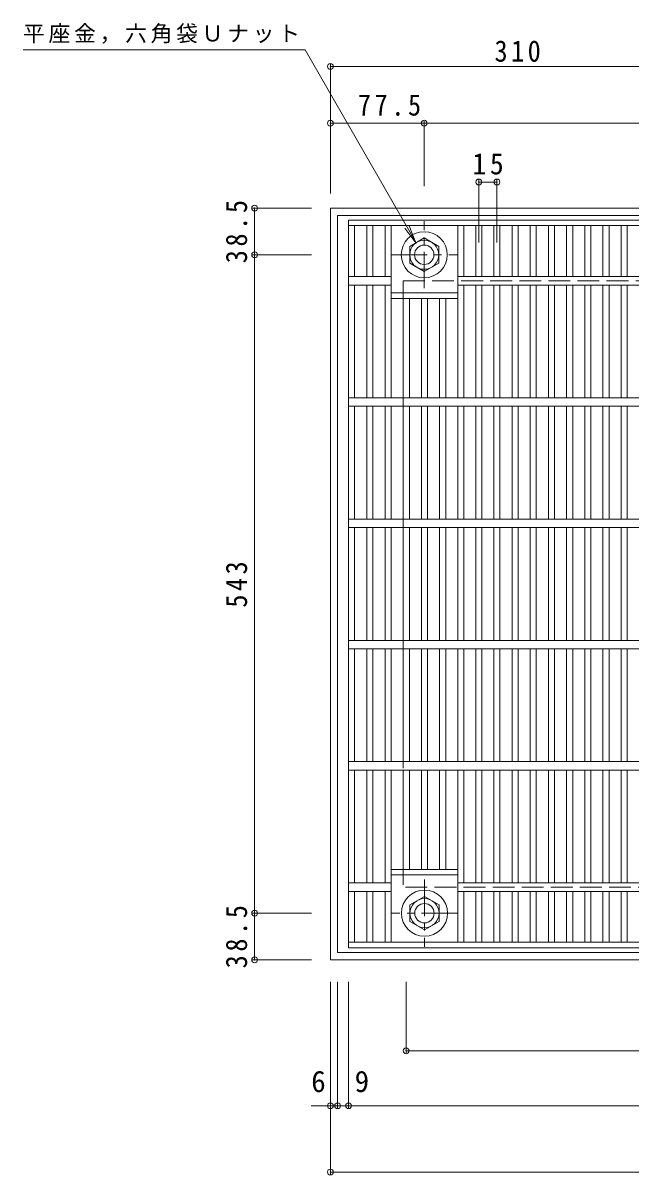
# Model space of a CAD drawing. Units: millimetres at full size, sheet at 1:6. Extents: x -1006 to 940, y -829 to 817.
# Drawn here: x -1006 to -504, y -221 to 729 of the extents above; entities that cross this region are included whole.
import ezdxf
from ezdxf.enums import TextEntityAlignment as Align

# ---------------------------------------------------------------- set-up
doc = ezdxf.new("R2010")
doc.units = ezdxf.units.MM
doc.header["$LTSCALE"] = 6
doc.header["$PDMODE"] = 32
doc.header["$PDSIZE"] = 4.8
doc.linetypes.add('CHAIN1', pattern=[8, 5, -1, 1, -1])
doc.linetypes.add('DASHED3', pattern=[4, 3, -1])
for name, color, linetype, lineweight in [('E-1', 2, 'Continuous', 9), ('E-2', 3, 'Continuous', 9), ('E-4', 7, 'Continuous', 9), ('E-5', 7, 'Continuous', 9)]:
    doc.layers.add(name, color=color, linetype=linetype, lineweight=lineweight)
doc.styles.add('ＭＳ ゴシック', font='')
doc.styles.get('ＭＳ ゴシック').set_extended_font_data('MS Gothic')

msp = doc.modelspace()

# ---------------------------------------------------------------- linework, layer by layer
at = {"layer": 'E-1'}
for p, q in [((-752.442, 576.817), (-132.443, 576.817)), ((-752.442, 576.817), (-752.442, -43.183)), ((-746.443, 570.817), (-138.443, 570.817)), ((-746.443, 570.817), (-746.443, -37.183)), ((-686.942, 545.244), (-674.943, 552.173)), ((-674.943, 552.173), (-662.942, 545.244)), ((-686.942, 531.388), (-686.942, 545.244)), ((-662.942, 545.244), (-662.942, 531.388)), ((-674.943, 524.46), (-686.942, 531.388)), ((-662.942, 531.388), (-674.943, 524.46)), ((-686.763, 2.245), (-674.763, 9.174)), ((-686.763, -11.611), (-686.763, 2.245)), ((-674.763, 9.174), (-662.763, 2.245)), ((-662.763, 2.245), (-662.763, -11.611)), ((-674.763, -18.54), (-686.763, -11.611)), ((-662.763, -11.611), (-674.763, -18.54)), ((-746.443, -37.183), (-138.443, -37.183)), ((-752.442, -43.183), (-132.443, -43.183))]:
    msp.add_line(p, q, dxfattribs=at)
at = {"layer": 'E-1', "linetype": 'CHAIN1'}
for p, q in [((-674.943, 510.68), (-674.943, 565.954)), ((-702.579, 538.317), (-647.306, 538.317)), ((-674.763, 22.953), (-674.763, -32.32)), ((-647.126, -4.684), (-702.399, -4.684))]:
    msp.add_line(p, q, dxfattribs=at)
at = {"layer": 'E-1', "linetype": 'DASHED3'}
for p, q in [((-692.442, 516.816), (-192.443, 516.816)), ((-692.442, 516.816), (-692.442, 16.817)), ((-192.443, 16.817), (-692.442, 16.817))]:
    msp.add_line(p, q, dxfattribs=at)
at = {"layer": 'E-1'}
for centre, radius in [((-674.943, 538.317), 19), ((-674.943, 538.317), 12), ((-674.943, 538.317), 8), ((-674.763, -4.684), 19), ((-674.763, -4.684), 12), ((-674.763, -4.684), 8)]:
    msp.add_circle(centre, radius, dxfattribs=at)
at = {"layer": 'E-2'}
for p, q in [((-737.443, 566.817), (-147.442, 566.817)), ((-737.443, 562.317), (-147.442, 562.317)), ((-732.442, 520.316), (-732.442, 562.317)), ((-722.263, 520.316), (-722.263, 562.317)), ((-717.263, 520.316), (-717.263, 562.317)), ((-707.263, 520.316), (-707.263, 562.317)), ((-702.263, 420.316), (-702.263, 562.317)), ((-647.263, 420.316), (-647.263, 562.317)), ((-642.263, 520.316), (-642.263, 562.317)), ((-632.443, 520.316), (-632.443, 562.317)), ((-627.442, 520.316), (-627.442, 562.317)), ((-617.443, 520.316), (-617.443, 562.317)), ((-612.442, 520.316), (-612.442, 562.317)), ((-602.443, 520.316), (-602.443, 562.317)), ((-597.442, 520.316), (-597.442, 562.317)), ((-587.443, 520.316), (-587.443, 562.317)), ((-582.442, 520.316), (-582.442, 562.317)), ((-572.443, 520.316), (-572.443, 562.317)), ((-567.442, 520.316), (-567.442, 562.317)), ((-557.443, 520.316), (-557.443, 562.317)), ((-552.442, 520.316), (-552.442, 562.317)), ((-542.443, 520.316), (-542.443, 562.317)), ((-537.442, 520.316), (-537.442, 562.317)), ((-527.443, 520.316), (-527.443, 562.317)), ((-522.442, 520.316), (-522.442, 562.317)), ((-512.443, 520.316), (-512.443, 562.317)), ((-507.442, 520.316), (-507.442, 562.317)), ((-702.263, 520.316), (-737.443, 520.316)), ((-702.263, 513.316), (-737.443, 513.316)), ((-732.442, 420.316), (-732.442, 513.316)), ((-722.263, 420.316), (-722.263, 513.316)), ((-717.263, 420.316), (-717.263, 513.316)), ((-707.263, 420.316), (-707.263, 513.316)), ((-237.442, 520.316), (-647.263, 520.316)), ((-237.442, 513.316), (-647.263, 513.316)), ((-642.263, 420.316), (-642.263, 513.316)), ((-632.443, 420.316), (-632.443, 513.316)), ((-627.442, 420.316), (-627.442, 513.316)), ((-617.443, 420.316), (-617.443, 513.316)), ((-612.442, 420.316), (-612.442, 513.316)), ((-602.443, 420.316), (-602.443, 513.316)), ((-597.442, 420.316), (-597.442, 513.316)), ((-587.443, 420.316), (-587.443, 513.316)), ((-582.442, 420.316), (-582.442, 513.316)), ((-572.443, 420.316), (-572.443, 513.316)), ((-567.442, 420.316), (-567.442, 513.316)), ((-557.443, 420.316), (-557.443, 513.316)), ((-552.442, 420.316), (-552.442, 513.316)), ((-542.443, 420.316), (-542.443, 513.316)), ((-537.442, 420.316), (-537.442, 513.316)), ((-527.443, 420.316), (-527.443, 513.316)), ((-522.442, 420.316), (-522.442, 513.316)), ((-512.443, 420.316), (-512.443, 513.316)), ((-507.442, 420.316), (-507.442, 513.316)), ((-702.263, 506.817), (-647.623, 506.817)), ((-702.263, 502.317), (-647.623, 502.317)), ((-692.263, 420.316), (-692.263, 502.317)), ((-687.263, 420.316), (-687.263, 502.317)), ((-677.263, 420.316), (-677.263, 502.317)), ((-672.263, 420.316), (-672.263, 502.317)), ((-662.263, 420.316), (-662.263, 502.317)), ((-657.263, 420.316), (-657.263, 502.317)), ((-149.443, 420.316), (-737.443, 420.316)), ((-149.443, 413.316), (-737.443, 413.316)), ((-732.442, 320.316), (-732.442, 413.316)), ((-722.263, 320.316), (-722.263, 413.316)), ((-717.263, 320.316), (-717.263, 413.316)), ((-707.263, 320.316), (-707.263, 413.316)), ((-702.263, 320.316), (-702.263, 413.316)), ((-692.263, 320.316), (-692.263, 413.316)), ((-687.263, 320.316), (-687.263, 413.316)), ((-677.263, 320.316), (-677.263, 413.316)), ((-672.263, 320.316), (-672.263, 413.316)), ((-662.263, 320.316), (-662.263, 413.316)), ((-657.263, 320.316), (-657.263, 413.316)), ((-647.263, 320.316), (-647.263, 413.316)), ((-642.263, 320.316), (-642.263, 413.316)), ((-632.443, 320.316), (-632.443, 413.316)), ((-627.442, 320.316), (-627.442, 413.316)), ((-617.443, 320.316), (-617.443, 413.316)), ((-612.442, 320.316), (-612.442, 413.316)), ((-602.443, 320.316), (-602.443, 413.316)), ((-597.442, 320.316), (-597.442, 413.316)), ((-587.443, 320.316), (-587.443, 413.316)), ((-582.442, 320.316), (-582.442, 413.316)), ((-572.443, 320.316), (-572.443, 413.316)), ((-567.442, 320.316), (-567.442, 413.316)), ((-557.443, 320.316), (-557.443, 413.316)), ((-552.442, 320.316), (-552.442, 413.316)), ((-542.443, 320.316), (-542.443, 413.316)), ((-537.442, 320.316), (-537.442, 413.316)), ((-527.443, 320.316), (-527.443, 413.316)), ((-522.442, 320.316), (-522.442, 413.316)), ((-512.443, 320.316), (-512.443, 413.316)), ((-507.442, 320.316), (-507.442, 413.316)), ((-149.443, 320.316), (-737.443, 320.316)), ((-149.443, 313.316), (-737.443, 313.316)), ((-732.442, 220.316), (-732.442, 313.316)), ((-722.263, 220.316), (-722.263, 313.316)), ((-717.263, 220.316), (-717.263, 313.316)), ((-707.263, 220.316), (-707.263, 313.316)), ((-702.263, 220.316), (-702.263, 313.316)), ((-692.263, 220.316), (-692.263, 313.316)), ((-687.263, 220.316), (-687.263, 313.316)), ((-677.263, 220.316), (-677.263, 313.316)), ((-672.263, 220.316), (-672.263, 313.316)), ((-662.263, 220.316), (-662.263, 313.316)), ((-657.263, 220.316), (-657.263, 313.316)), ((-647.263, 220.316), (-647.263, 313.316)), ((-642.263, 220.316), (-642.263, 313.316)), ((-632.443, 220.316), (-632.443, 313.316)), ((-627.442, 220.316), (-627.442, 313.316)), ((-617.443, 220.316), (-617.443, 313.316)), ((-612.442, 220.316), (-612.442, 313.316)), ((-602.443, 220.316), (-602.443, 313.316)), ((-597.442, 220.316), (-597.442, 313.316)), ((-587.443, 220.316), (-587.443, 313.316)), ((-582.442, 220.316), (-582.442, 313.316)), ((-572.443, 220.316), (-572.443, 313.316)), ((-567.442, 220.316), (-567.442, 313.316)), ((-557.443, 220.316), (-557.443, 313.316)), ((-552.442, 220.316), (-552.442, 313.316)), ((-542.443, 220.316), (-542.443, 313.316)), ((-537.442, 220.316), (-537.442, 313.316)), ((-527.443, 220.316), (-527.443, 313.316)), ((-522.442, 220.316), (-522.442, 313.316)), ((-512.443, 220.316), (-512.443, 313.316)), ((-507.442, 220.316), (-507.442, 313.316)), ((-149.443, 220.316), (-737.443, 220.316)), ((-149.443, 213.316), (-737.443, 213.316)), ((-732.442, 120.316), (-732.442, 213.316)), ((-722.263, 120.316), (-722.263, 213.316)), ((-717.263, 120.316), (-717.263, 213.316)), ((-707.263, 120.316), (-707.263, 213.316)), ((-702.263, 120.316), (-702.263, 213.316)), ((-692.263, 120.316), (-692.263, 213.316)), ((-687.263, 120.316), (-687.263, 213.316)), ((-677.263, 120.316), (-677.263, 213.316)), ((-672.263, 120.316), (-672.263, 213.316)), ((-662.263, 120.316), (-662.263, 213.316)), ((-657.263, 120.316), (-657.263, 213.316)), ((-647.263, 120.316), (-647.263, 213.316)), ((-642.263, 120.316), (-642.263, 213.316)), ((-632.443, 120.316), (-632.443, 213.316)), ((-627.442, 120.316), (-627.442, 213.316)), ((-617.443, 120.316), (-617.443, 213.316)), ((-612.442, 120.316), (-612.442, 213.316)), ((-602.443, 120.316), (-602.443, 213.316)), ((-597.442, 120.316), (-597.442, 213.316)), ((-587.443, 120.316), (-587.443, 213.316)), ((-582.442, 120.316), (-582.442, 213.316)), ((-572.443, 120.316), (-572.443, 213.316)), ((-567.442, 120.316), (-567.442, 213.316)), ((-557.443, 120.316), (-557.443, 213.316)), ((-552.442, 120.316), (-552.442, 213.316)), ((-542.443, 120.316), (-542.443, 213.316)), ((-537.442, 120.316), (-537.442, 213.316)), ((-527.443, 120.316), (-527.443, 213.316)), ((-522.442, 120.316), (-522.442, 213.316)), ((-512.443, 120.316), (-512.443, 213.316)), ((-507.442, 120.316), (-507.442, 213.316)), ((-149.443, 120.316), (-737.443, 120.316)), ((-149.443, 113.316), (-737.443, 113.316)), ((-732.442, 20.316), (-732.442, 113.316)), ((-722.263, 20.316), (-722.263, 113.316)), ((-717.263, 20.316), (-717.263, 113.316)), ((-707.263, 20.316), (-707.263, 113.316)), ((-702.263, -28.684), (-702.263, 113.316)), ((-692.263, 31.317), (-692.263, 113.316)), ((-687.263, 31.317), (-687.263, 113.316)), ((-677.263, 31.317), (-677.263, 113.316)), ((-672.263, 31.317), (-672.263, 113.316)), ((-662.263, 31.317), (-662.263, 113.316)), ((-657.263, 31.317), (-657.263, 113.316)), ((-647.263, -28.684), (-647.263, 113.316)), ((-642.263, 20.316), (-642.263, 113.316)), ((-632.443, 20.316), (-632.443, 113.316)), ((-627.442, 20.316), (-627.442, 113.316)), ((-617.443, 20.316), (-617.443, 113.316)), ((-612.442, 20.316), (-612.442, 113.316)), ((-602.443, 20.316), (-602.443, 113.316)), ((-597.442, 20.316), (-597.442, 113.316)), ((-587.443, 20.316), (-587.443, 113.316)), ((-582.442, 20.316), (-582.442, 113.316)), ((-572.443, 20.316), (-572.443, 113.316)), ((-567.442, 20.316), (-567.442, 113.316)), ((-557.443, 20.316), (-557.443, 113.316)), ((-552.442, 20.316), (-552.442, 113.316)), ((-542.443, 20.316), (-542.443, 113.316)), ((-537.442, 20.316), (-537.442, 113.316)), ((-527.443, 20.316), (-527.443, 113.316)), ((-522.442, 20.316), (-522.442, 113.316)), ((-512.443, 20.316), (-512.443, 113.316)), ((-507.442, 20.316), (-507.442, 113.316)), ((-702.263, 31.317), (-647.263, 31.317)), ((-702.263, 20.316), (-737.443, 20.316)), ((-702.263, 26.817), (-647.263, 26.817)), ((-237.442, 20.316), (-647.263, 20.316)), ((-702.263, 13.316), (-737.443, 13.316)), ((-732.442, -28.684), (-732.442, 13.316)), ((-722.263, -28.684), (-722.263, 13.316)), ((-717.263, -28.684), (-717.263, 13.316)), ((-707.263, -28.684), (-707.263, 13.316)), ((-237.442, 13.316), (-647.263, 13.316)), ((-642.263, -28.684), (-642.263, 13.316)), ((-632.443, -28.684), (-632.443, 13.316)), ((-627.442, -28.684), (-627.442, 13.316)), ((-617.443, -28.684), (-617.443, 13.316)), ((-612.442, -28.684), (-612.442, 13.316)), ((-602.443, -28.684), (-602.443, 13.316)), ((-597.442, -28.684), (-597.442, 13.316)), ((-587.443, -28.684), (-587.443, 13.316)), ((-582.442, -28.684), (-582.442, 13.316)), ((-572.443, -28.684), (-572.443, 13.316)), ((-567.442, -28.684), (-567.442, 13.316)), ((-557.443, -28.684), (-557.443, 13.316)), ((-552.442, -28.684), (-552.442, 13.316)), ((-542.443, -28.684), (-542.443, 13.316)), ((-537.442, -28.684), (-537.442, 13.316)), ((-527.443, -28.684), (-527.443, 13.316)), ((-522.442, -28.684), (-522.442, 13.316)), ((-512.443, -28.684), (-512.443, 13.316)), ((-507.442, -28.684), (-507.442, 13.316)), ((-147.442, -28.684), (-737.443, -28.684))]:
    msp.add_line(p, q, dxfattribs=at)
msp.add_lwpolyline([(-147.442, -33.183), (-737.443, -33.183), (-737.443, 566.817)], dxfattribs=at)
at = {"layer": 'E-4'}
for p, q in [((-752.442, 695.459), (-752.442, 588.817)), ((-752.442, 693.659), (-442.443, 693.659)), ((-752.442, 646.816), (-674.943, 646.816)), ((-674.943, 648.616), (-674.943, 594.816)), ((-674.943, 646.816), (-209.943, 646.816)), ((-629.943, 600.119), (-629.943, 548.363)), ((-614.943, 600.119), (-614.943, 548.363)), ((-629.943, 598.319), (-614.943, 598.319)), ((-816.742, 576.816), (-767.942, 576.816)), ((-814.942, 538.317), (-814.942, 576.816)), ((-816.742, 538.317), (-767.942, 538.317)), ((-814.942, -4.683), (-814.942, 538.317)), ((-816.742, -4.683), (-767.942, -4.683)), ((-814.942, -43.183), (-814.942, -4.683)), ((-816.742, -43.183), (-767.942, -43.183)), ((-752.442, -219.983), (-752.442, -61.183)), ((-746.443, -165.3), (-746.443, -61.183)), ((-737.443, -165.3), (-737.443, -61.183)), ((-689.942, -119.983), (-689.942, -61.183)), ((-689.942, -118.183), (-189.943, -118.183)), ((-752.442, -163.5), (-768.242, -163.5)), ((-752.442, -163.5), (-746.443, -163.5)), ((-746.443, -163.5), (-737.443, -163.5)), ((-737.443, -163.5), (-147.442, -163.5)), ((-752.442, -218.183), (-132.443, -218.183))]:
    msp.add_line(p, q, dxfattribs=at)
for p in [(-752.442, 693.659), (-752.442, 646.816), (-674.943, 646.816), (-629.943, 598.319), (-614.943, 598.319), (-814.942, 576.816), (-814.942, 538.317), (-814.942, -4.683), (-814.942, -43.183), (-689.942, -118.183), (-752.442, -163.5), (-746.443, -163.5), (-737.443, -163.5), (-752.442, -218.183)]:
    msp.add_point(p, dxfattribs=at)
at = {"layer": 'E-5'}
for p, q in [((-1006.129, 707.319), (-773.129, 707.319)), ((-681.756, 548.195), (-773.129, 707.319)), ((-681.775, 548.228), (-687.483, 562.1)), ((-681.775, 548.228), (-690.879, 560.15))]:
    msp.add_line(p, q, dxfattribs=at)

# ---------------------------------------------------------------- texts
at = {"layer": 'E-4', "color": 2, "style": 'ＭＳ ゴシック'}
for s, p in [('6', (-768.242, -157.5)), ('9', (-732.399, -157.5))]:
    msp.add_text(s, height=17.6, dxfattribs=at).set_placement(p, align=Align.BOTTOM_LEFT)
at = {"layer": 'E-4', "color": 2, "char_height": 17.6, "attachment_point": 7, "style": 'ＭＳ ゴシック'}
for s, insert in [('\\T1.27;\\W0.9;310', (-616.943, 697.259)), ('\\T1.28;\\W0.9;77.5', (-729.731, 652.816)), ('\\T1.27;\\W0.95;15', (-635.193, 604.319))]:
    msp.add_mtext(s, dxfattribs=dict(at, insert=insert))
at = {"layer": 'E-4', "color": 2, "char_height": 17.6, "attachment_point": 7, "rotation": 90, "style": 'ＭＳ ゴシック'}
for s, insert in [('\\T1.28;\\W0.9;38.5', (-820.942, 531.316)), ('\\T1.27;\\W0.9;543', (-820.942, 247.317)), ('\\T1.28;\\W0.9;38.5', (-820.942, -50.183))]:
    msp.add_mtext(s, dxfattribs=dict(at, insert=insert))
at = {"layer": 'E-5', "insert": (-1006.129, 712.319), "char_height": 13.2, "attachment_point": 7, "style": 'ＭＳ ゴシック'}
msp.add_mtext('\\T1.17;平座金，六角袋Ｕナット', dxfattribs=at)

doc.saveas('drawing.dxf')
